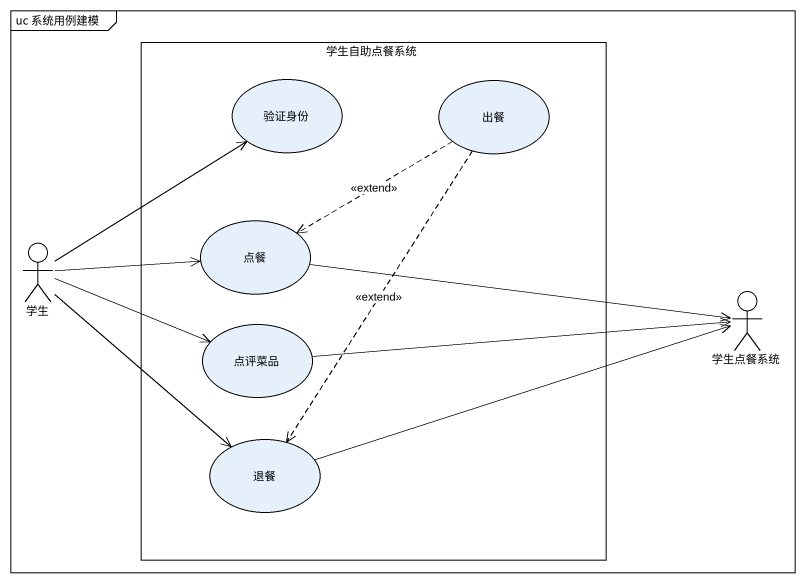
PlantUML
@startuml
mainframe uc 系统用例建模
rectangle 学生自助点餐系统 {
  usecase 验证身份
  usecase 出餐
  usecase 点餐
  usecase 点评菜品
  usecase 退餐
}
actor 学生
actor 学生点餐系统
出餐 .left.> 点餐 : <<extend>>
出餐 ..> 退餐 : <<extend>>
点餐 -right-> 学生点餐系统
学生 -up-> 验证身份
学生 -right-> 点餐
学生 -right-> 点评菜品
学生 --> 退餐
点评菜品 -right-> 学生点餐系统
退餐 -right-> 学生点餐系统
@enduml
